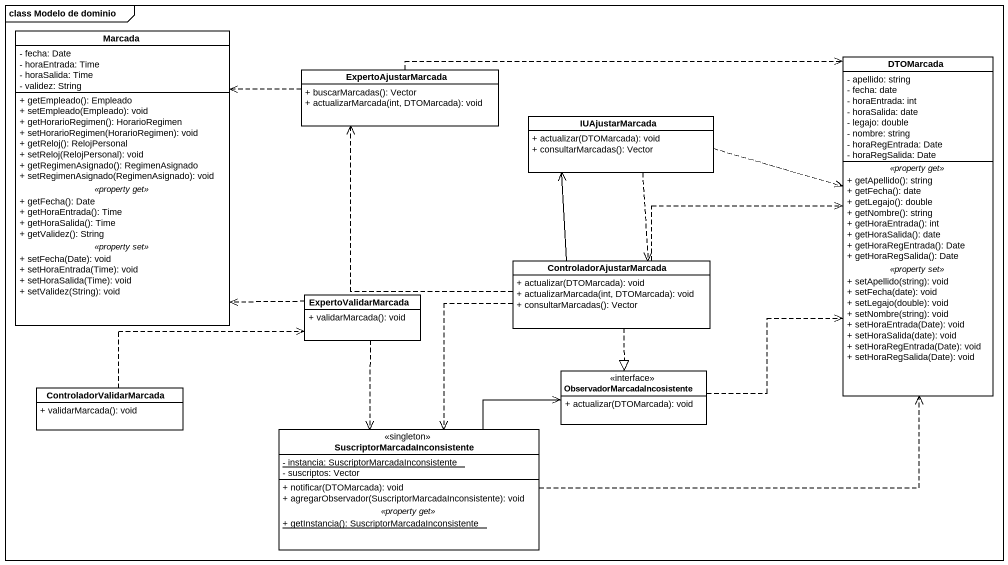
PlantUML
@startuml
mainframe class Modelo de dominio
hide circle
hide empty members
skinparam classAttributeIconSize 0
class Marcada {
  - fecha: Date
  - horaEntrada: Time
  - horaSalida: Time
  - validez: String
  --
  + getEmpleado(): Empleado
  + setEmpleado(Empleado): void
  + getHorarioRegimen(): HorarioRegimen
  + setHorarioRegimen(HorarioRegimen): void
  + getReloj(): RelojPersonal
  + setReloj(RelojPersonal): void
  + getRegimenAsignado(): RegimenAsignado
  + setRegimenAsignado(RegimenAsignado): void
  .. <<property get>> ..
  + getFecha(): Date
  + getHoraEntrada(): Time
  + getHoraSalida(): Time
  + getValidez(): String
  .. <<property set>> ..
  + setFecha(Date): void
  + setHoraEntrada(Time): void
  + setHoraSalida(Time): void
  + setValidez(String): void
}
class DTOMarcada {
  - apellido: string
  - fecha: date
  - horaEntrada: int
  - horaSalida: date
  - legajo: double
  - nombre: string
  - horaRegEntrada: Date
  - horaRegSalida: Date
  .. <<property get>> ..
  + getApellido(): string
  + getFecha(): date
  + getLegajo(): double
  + getNombre(): string
  + getHoraEntrada(): int
  + getHoraSalida(): date
  + getHoraRegEntrada(): Date
  + getHoraRegSalida(): Date
  .. <<property set>> ..
  + setApellido(string): void
  + setFecha(date): void
  + setLegajo(double): void
  + setNombre(string): void
  + setHoraEntrada(Date): void
  + setHoraSalida(date): void
  + setHoraRegEntrada(Date): void
  + setHoraRegSalida(Date): void
}
class ExpertoAjustarMarcada {
  + buscarMarcadas(): Vector
  + actualizarMarcada(int, DTOMarcada): void
}
class IUAjustarMarcada {
  + actualizar(DTOMarcada): void
  + consultarMarcadas(): Vector
}
class ExpertoValidarMarcada {
  + validarMarcada(): void
}
class ControladorAjustarMarcada {
  + actualizar(DTOMarcada): void
  + actualizarMarcada(int, DTOMarcada): void
  + consultarMarcadas(): Vector
}
class "ObservadorMarcadaIncosistente" as ObservadorMarcadaIncosistent <<interface>> {
  + actualizar(DTOMarcada): void
}
class ControladorValidarMarcada {
  + validarMarcada(): void
}
class "SuscriptorMarcadaInconsistente" as SuscriptorMarcadaInconsisten <<singleton>> {
  {static} - instancia: SuscriptorMarcadaInconsistente
  - suscriptos: Vector
  --
  + notificar(DTOMarcada): void
  + agregarObservador(SuscriptorMarcadaInconsistente): void
  .. <<property get>> ..
  {static} + getInstancia(): SuscriptorMarcadaInconsistente
}
ExpertoAjustarMarcada .left.> Marcada
ExpertoAjustarMarcada .right.> DTOMarcada
IUAjustarMarcada .right.> DTOMarcada
IUAjustarMarcada ..> ControladorAjustarMarcada
ExpertoValidarMarcada .left.> Marcada
ExpertoValidarMarcada ..> SuscriptorMarcadaInconsisten
ControladorAjustarMarcada .right.> DTOMarcada
ControladorAjustarMarcada .up.> ExpertoAjustarMarcada
ControladorAjustarMarcada -up-> IUAjustarMarcada
ControladorAjustarMarcada ..|> ObservadorMarcadaIncosistent
ControladorAjustarMarcada ..> SuscriptorMarcadaInconsisten
ObservadorMarcadaIncosistent .up.> DTOMarcada
ControladorValidarMarcada .right.> ExpertoValidarMarcada
SuscriptorMarcadaInconsisten .right.> DTOMarcada
SuscriptorMarcadaInconsisten -right-> ObservadorMarcadaIncosistent
@enduml
